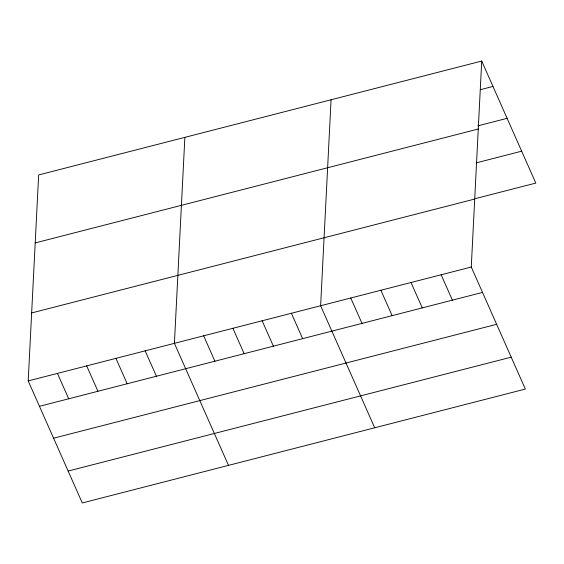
<?xml version="1.0" encoding="UTF-8"?>
<svg xmlns="http://www.w3.org/2000/svg" width="564" height="564" viewBox="0 0 564 564"><rect width="100%" height="100%" fill="white"/><g stroke="black" fill="none" stroke-linecap="round" stroke-linejoin="round"><path stroke-width="0.85" d="M481.719 61.046L471.264 267.026L525.345 389.061L82.281 502.954L28.2 380.919L38.655 174.939L481.719 61.046L535.8 183.081L475.544 198.57M184.865 137.355L174.41 343.328L228.49 465.37M331.075 99.772L320.627 305.744L374.7 427.787M480.415 89.662L492.971 86.433M477.814 125.857L507.106 118.327M35.208 242.915L478.272 129.022M476.474 162.806L521.665 151.187M31.647 312.942L474.719 199.05M28.2 380.919L471.264 267.026M39.452 406.306L482.516 292.413M53.587 438.2L496.651 324.307M68.145 471.06L511.21 357.167M441.14 274.767L452.391 300.154M411.008 282.515L422.26 307.902M380.883 290.256L392.128 315.643M350.752 298.003L362.003 323.391M291.384 313.267L302.635 338.654M262.14 320.782L273.392 346.169M232.897 328.297L244.149 353.684M203.653 335.813L214.905 361.2M145.167 350.85L156.418 376.237M115.93 358.366L127.175 383.753M86.687 365.881L97.939 391.268M57.443 373.396L68.695 398.79"/></g></svg>
